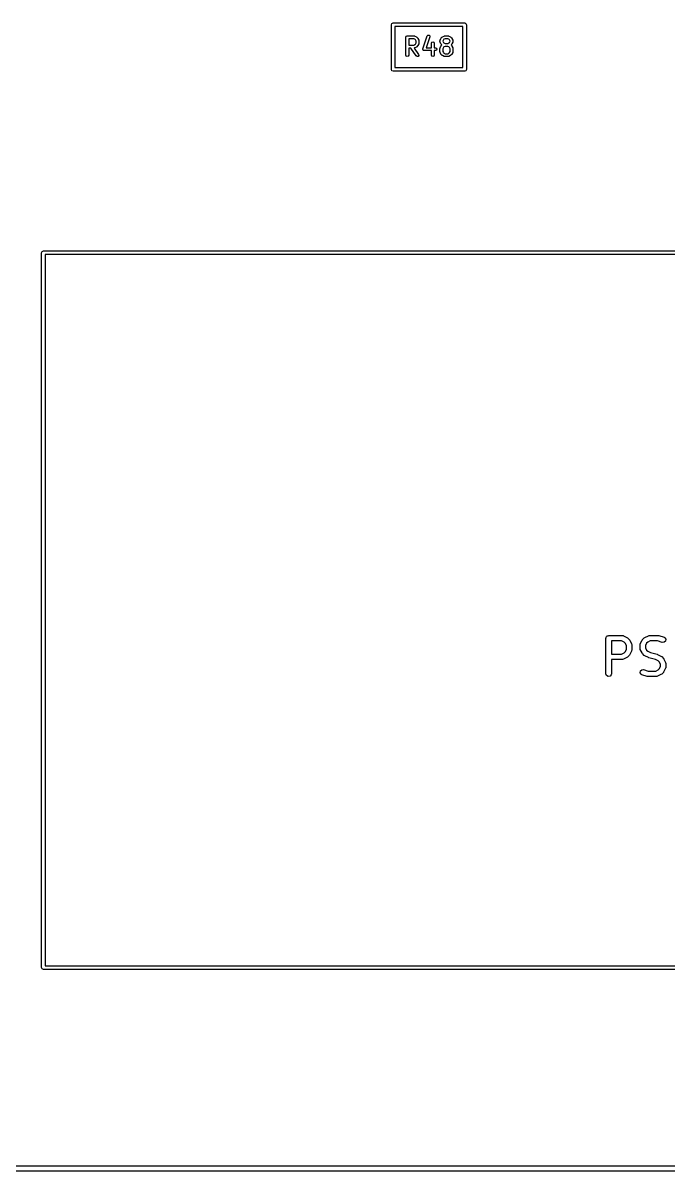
# Model space of a CAD drawing. Extents: x 10 to 287, y -200 to -10.
# Drawn here: x 144.05 to 162.09, y -122.34 to -90.22 of the extents above; entities that cross this region are included whole.
import ezdxf

# ---------------------------------------------------------------- set-up
doc = ezdxf.new("R2010")
doc.units = 0
doc.layers.add('BLACK', color=7, linetype='CONTINUOUS')

msp = doc.modelspace()

# ---------------------------------------------------------------- linework, layer by layer
at = {"layer": 'BLACK', "linetype": 'CONTINUOUS'}
for p, q in [((154.354, -90.2747), (154.368, -90.2393)), ((154.368, -90.2393), (154.404, -90.2247)), ((154.404, -90.2247), (156.404, -90.2247)), ((156.404, -90.2247), (156.439, -90.2393)), ((156.439, -90.2393), (156.454, -90.2747)), ((154.354, -91.5247), (154.354, -90.2747)), ((154.454, -90.3247), (154.454, -91.4747)), ((156.354, -90.3247), (154.454, -90.3247)), ((155.354, -90.5894), (155.374, -90.5663)), ((155.374, -90.5663), (155.405, -90.5641)), ((155.405, -90.5641), (155.428, -90.5842)), ((156.354, -91.4747), (156.354, -90.3247)), ((156.454, -90.2747), (156.454, -91.5247)), ((154.757, -90.6259), (154.768, -90.5976)), ((154.757, -91.1259), (154.757, -90.6259)), ((154.768, -90.5976), (154.797, -90.5859)), ((154.797, -90.5859), (154.987, -90.5859)), ((154.837, -90.6659), (154.837, -90.8478)), ((154.978, -90.6659), (154.837, -90.6659)), ((154.837, -90.8478), (154.978, -90.8478)), ((155.011, -90.6826), (154.978, -90.6659)), ((154.978, -90.8478), (155.011, -90.8311)), ((154.987, -90.5859), (154.996, -90.5894)), ((154.996, -90.5894), (155.005, -90.5901)), ((155.005, -90.5901), (155.053, -90.6139)), ((155.053, -90.8997), (155.005, -90.9235)), ((155.026, -90.6972), (155.011, -90.6826)), ((155.011, -90.8311), (155.026, -90.8165)), ((155.042, -90.7305), (155.026, -90.6972)), ((155.026, -90.8165), (155.042, -90.7831)), ((155.042, -90.7831), (155.042, -90.7305)), ((155.053, -90.6139), (155.057, -90.6189)), ((155.057, -90.8948), (155.053, -90.8997)), ((155.057, -90.6189), (155.063, -90.6214)), ((155.063, -90.8922), (155.057, -90.8948)), ((155.063, -90.6214), (155.087, -90.6452)), ((155.087, -90.8684), (155.063, -90.8922)), ((155.087, -90.6452), (155.089, -90.6513)), ((155.089, -90.8624), (155.087, -90.8684)), ((155.089, -90.6513), (155.094, -90.6556)), ((155.094, -90.858), (155.089, -90.8624)), ((155.094, -90.6556), (155.118, -90.7032)), ((155.118, -90.8104), (155.094, -90.858)), ((155.118, -90.7032), (155.119, -90.7125)), ((155.119, -90.8011), (155.118, -90.8104)), ((155.119, -90.7125), (155.122, -90.7211)), ((155.122, -90.7925), (155.119, -90.8011)), ((155.122, -90.7211), (155.122, -90.7925)), ((155.235, -90.9466), (155.354, -90.5894)), ((155.43, -90.6147), (155.328, -90.9192)), ((155.428, -90.5842), (155.43, -90.6147)), ((155.471, -90.7925), (155.483, -90.7642)), ((155.471, -90.9192), (155.471, -90.7925)), ((155.483, -90.7642), (155.511, -90.7525)), ((155.511, -90.7525), (155.539, -90.7642)), ((155.539, -90.7642), (155.551, -90.7925)), ((155.551, -90.7925), (155.551, -90.9192)), ((155.709, -90.7211), (155.713, -90.7125)), ((155.709, -90.7449), (155.709, -90.7211)), ((155.713, -90.7535), (155.709, -90.7449)), ((155.713, -90.7032), (155.737, -90.6556)), ((155.713, -90.7125), (155.713, -90.7032)), ((155.713, -90.7628), (155.713, -90.7535)), ((155.737, -90.8104), (155.713, -90.7628)), ((155.713, -90.9175), (155.737, -90.8699)), ((155.737, -90.6556), (155.742, -90.6513)), ((155.742, -90.8147), (155.737, -90.8104)), ((155.737, -90.8699), (155.742, -90.8656)), ((155.742, -90.6513), (155.745, -90.6452)), ((155.745, -90.8208), (155.742, -90.8147)), ((155.742, -90.8656), (155.745, -90.8595)), ((155.745, -90.6452), (155.768, -90.6214)), ((155.764, -90.8402), (155.745, -90.8208)), ((155.745, -90.8595), (155.764, -90.8402)), ((155.768, -90.6214), (155.774, -90.6189)), ((155.774, -90.6189), (155.779, -90.6139)), ((155.779, -90.6139), (155.826, -90.5901)), ((155.806, -90.6972), (155.789, -90.7305)), ((155.789, -90.7305), (155.789, -90.7355)), ((155.789, -90.7355), (155.806, -90.7688)), ((155.82, -90.6825), (155.806, -90.6972)), ((155.806, -90.7688), (155.82, -90.7835)), ((155.82, -90.8968), (155.806, -90.9115)), ((155.854, -90.6659), (155.82, -90.6825)), ((155.82, -90.7835), (155.854, -90.8002)), ((155.854, -90.8802), (155.82, -90.8968)), ((155.826, -90.5901), (155.836, -90.5894)), ((155.836, -90.5894), (155.844, -90.5859)), ((155.844, -90.5859), (155.939, -90.5859)), ((155.93, -90.6659), (155.854, -90.6659)), ((155.854, -90.8002), (155.93, -90.8002)), ((155.93, -90.8802), (155.854, -90.8802)), ((155.963, -90.6826), (155.93, -90.6659)), ((155.93, -90.8002), (155.963, -90.7835)), ((155.963, -90.8968), (155.93, -90.8802)), ((155.939, -90.5859), (155.948, -90.5894)), ((155.948, -90.5894), (155.957, -90.5901)), ((155.957, -90.5901), (156.005, -90.6139)), ((155.978, -90.6972), (155.963, -90.6826)), ((155.963, -90.7835), (155.978, -90.7688)), ((155.978, -90.9115), (155.963, -90.8968)), ((155.995, -90.7305), (155.978, -90.6972)), ((155.978, -90.7688), (155.995, -90.7355)), ((155.995, -90.7355), (155.995, -90.7305)), ((156.005, -90.6139), (156.009, -90.6189)), ((156.009, -90.6189), (156.015, -90.6214)), ((156.015, -90.6214), (156.039, -90.6452)), ((156.039, -90.8208), (156.02, -90.8402)), ((156.02, -90.8402), (156.039, -90.8595)), ((156.039, -90.6452), (156.042, -90.6513)), ((156.042, -90.8147), (156.039, -90.8208)), ((156.039, -90.8595), (156.042, -90.8656)), ((156.042, -90.6513), (156.047, -90.6556)), ((156.047, -90.8104), (156.042, -90.8147)), ((156.042, -90.8656), (156.047, -90.8699)), ((156.047, -90.6556), (156.071, -90.7032)), ((156.071, -90.7628), (156.047, -90.8104)), ((156.047, -90.8699), (156.071, -90.9175)), ((156.071, -90.7032), (156.071, -90.7125)), ((156.071, -90.7125), (156.075, -90.7211)), ((156.075, -90.7449), (156.071, -90.7535)), ((156.071, -90.7535), (156.071, -90.7628)), ((156.075, -90.7211), (156.075, -90.7449)), ((154.768, -91.1542), (154.757, -91.1259)), ((154.797, -91.1659), (154.768, -91.1542)), ((154.825, -91.1542), (154.797, -91.1659)), ((154.837, -91.1259), (154.825, -91.1542)), ((154.895, -90.9278), (154.837, -90.9278)), ((154.837, -90.9278), (154.837, -91.1259)), ((155.05, -91.1488), (154.895, -90.9278)), ((154.996, -90.9242), (154.991, -90.926)), ((154.991, -90.926), (155.115, -91.1029)), ((155.005, -90.9235), (154.996, -90.9242)), ((155.075, -91.1653), (155.05, -91.1488)), ((155.105, -91.1586), (155.075, -91.1653)), ((155.122, -91.1328), (155.105, -91.1586)), ((155.115, -91.1029), (155.122, -91.1328)), ((155.233, -90.9592), (155.235, -90.9531)), ((155.236, -90.9678), (155.233, -90.9592)), ((155.235, -90.9531), (155.235, -90.9466)), ((155.237, -90.9771), (155.236, -90.9678)), ((155.242, -90.9814), (155.237, -90.9771)), ((155.245, -90.9875), (155.242, -90.9814)), ((155.253, -90.991), (155.245, -90.9875)), ((155.26, -90.9971), (155.253, -90.991)), ((155.267, -90.9967), (155.26, -90.9971)), ((155.273, -90.9992), (155.267, -90.9967)), ((155.471, -90.9992), (155.273, -90.9992)), ((155.328, -90.9192), (155.471, -90.9192)), ((155.471, -91.1259), (155.471, -90.9992)), ((155.483, -91.1542), (155.471, -91.1259)), ((155.511, -91.1659), (155.483, -91.1542)), ((155.539, -91.1542), (155.511, -91.1659)), ((155.551, -91.1259), (155.539, -91.1542)), ((155.551, -90.9192), (155.582, -90.9192)), ((155.582, -90.9992), (155.551, -90.9992)), ((155.551, -90.9992), (155.551, -91.1259)), ((155.582, -90.9192), (155.611, -90.9309)), ((155.611, -90.9875), (155.582, -90.9992)), ((155.611, -90.9309), (155.622, -90.9592)), ((155.622, -90.9592), (155.611, -90.9875)), ((155.709, -90.9354), (155.713, -90.9268)), ((155.709, -91.0306), (155.709, -90.9354)), ((155.713, -91.0392), (155.709, -91.0306)), ((155.713, -90.9268), (155.713, -90.9175)), ((155.713, -91.0485), (155.713, -91.0392)), ((155.737, -91.0961), (155.713, -91.0485)), ((155.742, -91.1004), (155.737, -91.0961)), ((155.745, -91.1065), (155.742, -91.1004)), ((155.768, -91.1303), (155.745, -91.1065)), ((155.774, -91.1329), (155.768, -91.1303)), ((155.779, -91.1378), (155.774, -91.1329)), ((155.826, -91.1616), (155.779, -91.1378)), ((155.806, -90.9115), (155.789, -90.9448)), ((155.789, -90.9448), (155.789, -91.0212)), ((155.789, -91.0212), (155.806, -91.0546)), ((155.806, -91.0546), (155.82, -91.0692)), ((155.82, -91.0692), (155.854, -91.0859)), ((155.836, -91.1623), (155.826, -91.1616)), ((155.844, -91.1659), (155.836, -91.1623)), ((155.939, -91.1659), (155.844, -91.1659)), ((155.854, -91.0859), (155.93, -91.0859)), ((155.93, -91.0859), (155.963, -91.0692)), ((155.948, -91.1623), (155.939, -91.1659)), ((155.957, -91.1616), (155.948, -91.1623)), ((156.005, -91.1378), (155.957, -91.1616)), ((155.963, -91.0692), (155.978, -91.0546)), ((155.995, -90.9448), (155.978, -90.9115)), ((155.978, -91.0546), (155.995, -91.0212)), ((155.995, -91.0212), (155.995, -90.9448)), ((156.009, -91.1329), (156.005, -91.1378)), ((156.015, -91.1303), (156.009, -91.1329)), ((156.039, -91.1065), (156.015, -91.1303)), ((156.042, -91.1004), (156.039, -91.1065)), ((156.047, -91.0961), (156.042, -91.1004)), ((156.071, -91.0485), (156.047, -91.0961)), ((156.071, -90.9175), (156.071, -90.9268)), ((156.071, -90.9268), (156.075, -90.9354)), ((156.075, -91.0306), (156.071, -91.0392)), ((156.071, -91.0392), (156.071, -91.0485)), ((156.075, -90.9354), (156.075, -91.0306)), ((154.368, -91.56), (154.354, -91.5247)), ((154.454, -91.4747), (156.354, -91.4747)), ((156.454, -91.5247), (156.439, -91.56)), ((154.404, -91.5747), (154.368, -91.56)), ((156.404, -91.5747), (154.404, -91.5747)), ((156.439, -91.56), (156.404, -91.5747)), ((144.573, -96.6525), (144.588, -96.6172)), ((144.573, -116.653), (144.573, -96.6525)), ((144.588, -96.6172), (144.623, -96.6025)), ((144.623, -96.6025), (178.623, -96.6025)), ((144.673, -96.7025), (144.673, -116.603)), ((178.573, -96.7025), (144.673, -96.7025)), ((160.354, -107.435), (160.356, -107.425)), ((160.354, -108.435), (160.354, -107.435)), ((160.355, -107.422), (160.357, -107.419)), ((160.356, -107.425), (160.355, -107.422)), ((160.357, -107.419), (160.359, -107.409)), ((160.359, -107.409), (160.371, -107.394)), ((160.371, -107.394), (160.381, -107.377)), ((160.381, -107.377), (160.387, -107.375)), ((160.387, -107.375), (160.392, -107.37)), ((160.392, -107.37), (160.411, -107.367)), ((160.411, -107.367), (160.429, -107.36)), ((160.429, -107.36), (160.81, -107.36)), ((160.504, -107.51), (160.504, -107.884)), ((160.792, -107.51), (160.504, -107.51)), ((160.861, -107.544), (160.792, -107.51)), ((160.81, -107.36), (160.836, -107.364)), ((160.836, -107.364), (160.839, -107.367)), ((160.839, -107.367), (160.844, -107.368)), ((160.844, -107.368), (160.939, -107.415)), ((160.891, -107.575), (160.861, -107.544)), ((160.926, -107.643), (160.891, -107.575)), ((160.939, -107.415), (160.957, -107.429)), ((160.957, -107.429), (160.958, -107.43)), ((160.958, -107.43), (161.006, -107.477)), ((161.006, -107.477), (161.019, -107.495)), ((161.019, -107.495), (161.02, -107.497)), ((161.02, -107.497), (161.068, -107.592)), ((161.068, -107.592), (161.075, -107.617)), ((161.306, -107.625), (161.311, -107.6)), ((161.311, -107.6), (161.314, -107.596)), ((161.314, -107.592), (161.362, -107.497)), ((161.314, -107.596), (161.314, -107.592)), ((161.362, -107.497), (161.375, -107.479)), ((161.375, -107.479), (161.376, -107.477)), ((161.376, -107.477), (161.424, -107.43)), ((161.424, -107.43), (161.442, -107.417)), ((161.442, -107.417), (161.443, -107.415)), ((161.443, -107.415), (161.538, -107.368)), ((161.491, -107.575), (161.456, -107.643)), ((161.521, -107.544), (161.491, -107.575)), ((161.59, -107.51), (161.521, -107.544)), ((161.538, -107.368), (161.563, -107.36)), ((161.563, -107.36), (161.568, -107.361)), ((161.568, -107.361), (161.572, -107.36)), ((161.572, -107.36), (161.81, -107.36)), ((161.798, -107.51), (161.59, -107.51)), ((161.929, -107.554), (161.798, -107.51)), ((161.81, -107.36), (161.832, -107.364)), ((161.832, -107.364), (161.834, -107.364)), ((161.834, -107.364), (161.977, -107.411)), ((161.98, -107.552), (161.929, -107.554)), ((161.977, -107.411), (162, -107.424)), ((162.019, -107.518), (161.98, -107.552)), ((162, -107.424), (162.026, -107.468)), ((162.026, -107.468), (162.019, -107.518)), ((160.504, -107.884), (160.792, -107.884)), ((160.792, -107.884), (160.861, -107.849)), ((160.861, -107.849), (160.891, -107.819)), ((160.891, -107.819), (160.926, -107.751)), ((160.926, -107.751), (160.926, -107.643)), ((161.006, -107.917), (160.958, -107.964)), ((161.007, -107.915), (161.006, -107.917)), ((161.02, -107.897), (161.007, -107.915)), ((161.068, -107.802), (161.02, -107.897)), ((161.071, -107.794), (161.068, -107.797)), ((161.068, -107.797), (161.068, -107.802)), ((161.076, -107.768), (161.071, -107.794)), ((161.075, -107.617), (161.074, -107.621)), ((161.074, -107.621), (161.076, -107.625)), ((161.076, -107.625), (161.076, -107.768)), ((161.306, -107.721), (161.306, -107.625)), ((161.308, -107.725), (161.306, -107.721)), ((161.307, -107.729), (161.308, -107.725)), ((161.314, -107.754), (161.307, -107.729)), ((161.362, -107.849), (161.314, -107.754)), ((161.363, -107.851), (161.362, -107.849)), ((161.376, -107.869), (161.363, -107.851)), ((161.424, -107.917), (161.376, -107.869)), ((161.425, -107.917), (161.424, -107.917)), ((161.443, -107.931), (161.425, -107.917)), ((161.456, -107.643), (161.456, -107.703)), ((161.456, -107.703), (161.491, -107.771)), ((161.491, -107.771), (161.521, -107.802)), ((161.521, -107.802), (161.598, -107.84)), ((161.598, -107.84), (161.781, -107.886)), ((161.781, -107.886), (161.792, -107.891)), ((161.792, -107.891), (161.796, -107.892)), ((161.796, -107.892), (161.891, -107.939)), ((160.81, -108.034), (160.504, -108.034)), ((160.504, -108.034), (160.504, -108.435)), ((160.814, -108.032), (160.81, -108.034)), ((160.819, -108.033), (160.814, -108.032)), ((160.844, -108.026), (160.819, -108.033)), ((160.939, -107.978), (160.844, -108.026)), ((160.94, -107.977), (160.939, -107.978)), ((160.958, -107.964), (160.94, -107.977)), ((161.538, -107.978), (161.443, -107.931)), ((161.542, -107.979), (161.538, -107.978)), ((161.554, -107.984), (161.542, -107.979)), ((161.736, -108.029), (161.554, -107.984)), ((161.813, -108.068), (161.736, -108.029)), ((161.844, -108.098), (161.813, -108.068)), ((161.878, -108.167), (161.844, -108.098)), ((161.844, -108.295), (161.878, -108.227)), ((161.878, -108.227), (161.878, -108.167)), ((161.891, -107.939), (161.909, -107.953)), ((161.909, -107.953), (161.911, -107.953)), ((161.911, -107.953), (161.958, -108.001)), ((161.958, -108.001), (161.971, -108.019)), ((161.971, -108.019), (161.972, -108.02)), ((161.972, -108.02), (162.02, -108.116)), ((162.02, -108.116), (162.027, -108.141)), ((162.028, -108.244), (162.023, -108.27)), ((162.027, -108.141), (162.026, -108.145)), ((162.026, -108.145), (162.028, -108.149)), ((162.028, -108.149), (162.028, -108.244)), ((160.372, -108.483), (160.354, -108.435)), ((160.416, -108.509), (160.372, -108.483)), ((160.467, -108.5), (160.416, -108.509)), ((160.5, -108.461), (160.467, -108.5)), ((160.504, -108.435), (160.5, -108.461)), ((161.308, -108.402), (161.316, -108.352)), ((161.335, -108.446), (161.308, -108.402)), ((161.316, -108.352), (161.354, -108.318)), ((161.358, -108.458), (161.335, -108.446)), ((161.354, -108.318), (161.405, -108.316)), ((161.501, -108.506), (161.358, -108.458)), ((161.405, -108.316), (161.536, -108.36)), ((161.502, -108.506), (161.501, -108.506)), ((161.524, -108.51), (161.502, -108.506)), ((161.762, -108.51), (161.524, -108.51)), ((161.536, -108.36), (161.745, -108.36)), ((161.745, -108.36), (161.813, -108.326)), ((161.767, -108.508), (161.762, -108.51)), ((161.771, -108.509), (161.767, -108.508)), ((161.796, -108.502), (161.771, -108.509)), ((161.891, -108.454), (161.796, -108.502)), ((161.813, -108.326), (161.844, -108.295)), ((161.892, -108.453), (161.891, -108.454)), ((161.911, -108.44), (161.892, -108.453)), ((161.958, -108.393), (161.911, -108.44)), ((161.959, -108.391), (161.958, -108.393)), ((161.972, -108.373), (161.959, -108.391)), ((162.02, -108.278), (161.972, -108.373)), ((162.023, -108.27), (162.02, -108.274)), ((162.02, -108.274), (162.02, -108.278)), ((144.588, -116.688), (144.573, -116.653)), ((144.623, -116.703), (144.588, -116.688)), ((178.623, -116.703), (144.623, -116.703)), ((144.673, -116.603), (178.573, -116.603)), ((206.846, -122.345), (33.4909, -122.345)), ((33.5659, -122.195), (206.771, -122.195))]:
    msp.add_line(p, q, dxfattribs=at)

doc.saveas('drawing.dxf')
